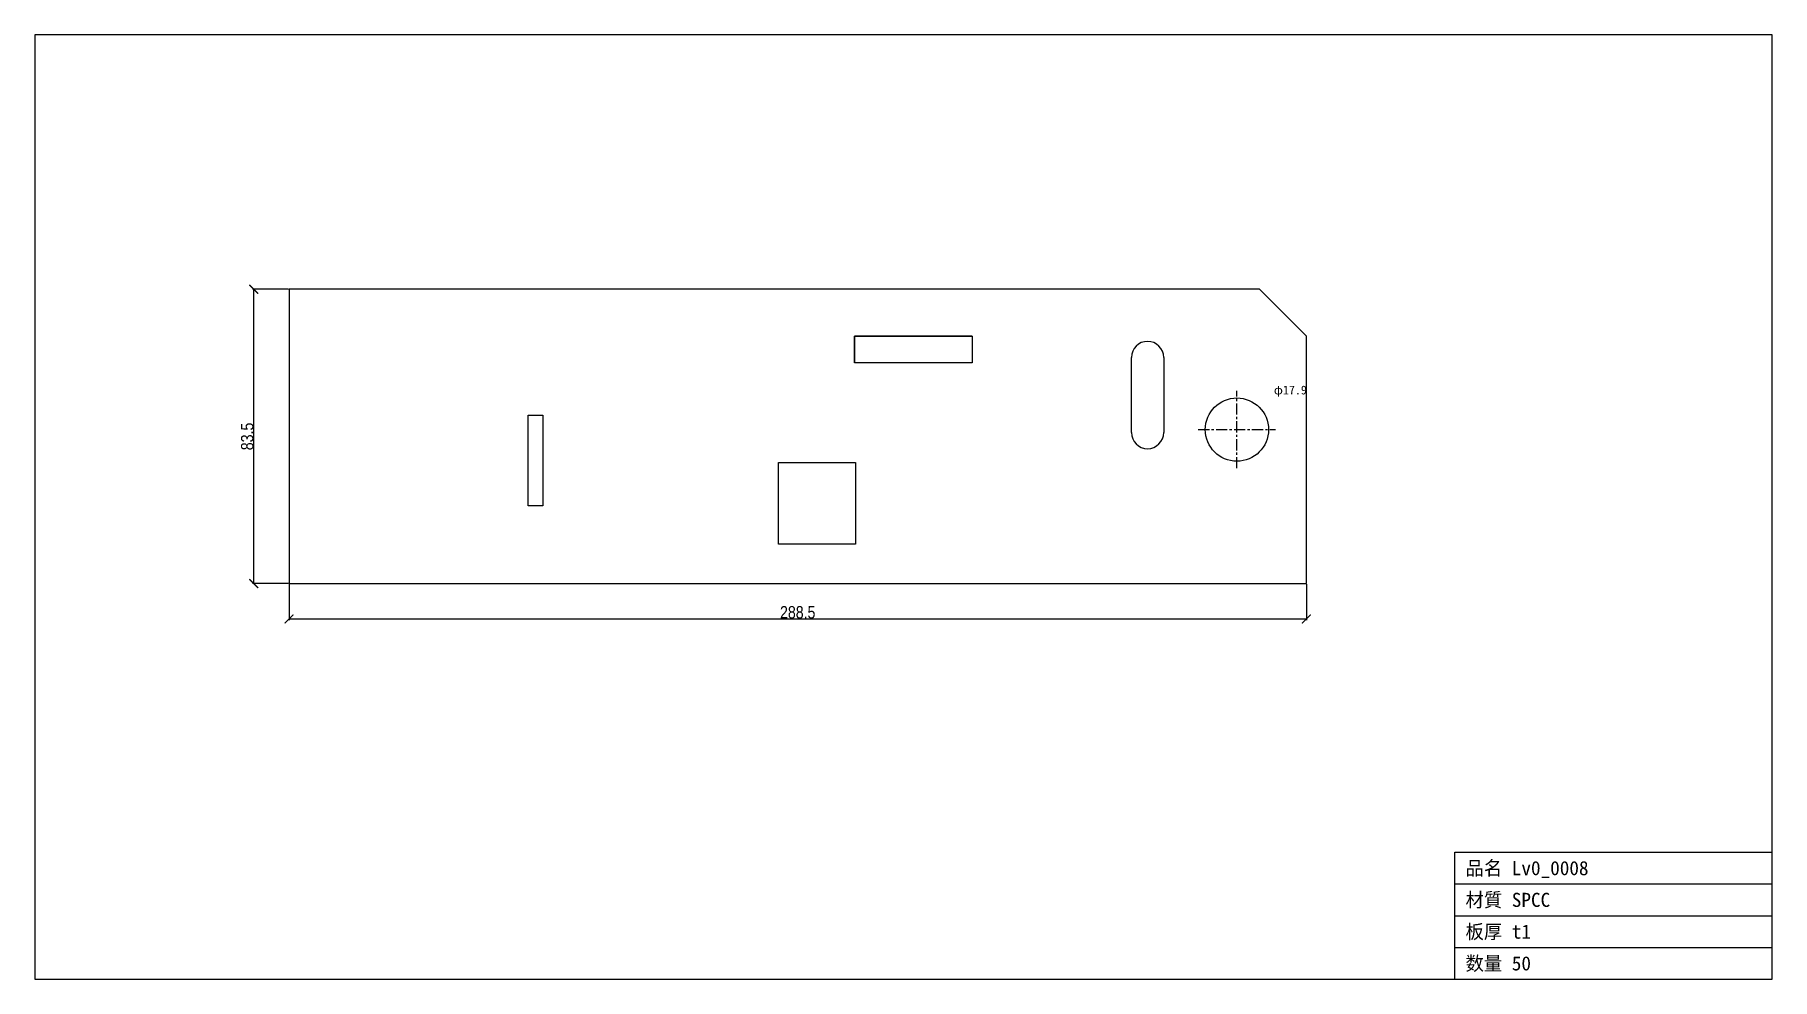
# Model space of a CAD drawing. Header units: millimetres. Extents: x -72 to 421, y -112 to 156.
import ezdxf

# ---------------------------------------------------------------- set-up
doc = ezdxf.new("R2010")
doc.units = ezdxf.units.MM
doc.linetypes.add('CENTER', pattern=[5.08, 3.175, -0.635, 0.635, -0.635])
for name, color, linetype in [('1', 7, 'Continuous'), ('10', 7, 'Continuous'), ('15', 7, 'Continuous'), ('16', 7, 'Continuous'), ('17', 7, 'Continuous')]:
    doc.layers.add(name, color=color, linetype=linetype)
doc.styles.add('OpenSansCondensed-Light', font='OpenSansCondensed-Light.ttf')
doc.dimstyles.new('EZDXF', dxfattribs={"dimtxt": 0.25, "dimasz": 0.175, "dimexe": 0.375, "dimexo": 0.125, "dimgap": 0.1, "dimtad": 1, "dimlfac": 100, "dimzin": 12, "dimdsep": 46, "dimtxsty": 'OpenSansCondensed-Light', "dimblk": 'ARCHTICK', "dimcen": 2.5, "dimazin": 3, "dimtfac": 0.5, "dimtmove": 2, "dimatfit": 3})

# ---------------------------------------------------------------- blocks, each defined once
blk = doc.blocks.new('_ARCHTICK')
at = {"color": 0, "linetype": 'BYBLOCK', "const_width": 0.15}
blk.add_lwpolyline([(-0.5, -0.5), (0.5, 0.5)], dxfattribs=at)

msp = doc.modelspace()

# ---------------------------------------------------------------- linework, layer by layer
at = {"layer": '10', "color": 7, "linetype": 'CONTINUOUS'}
for p, q in [((160.33, 62.56), (160.33, 70.16)), ((160.33, 70.16), (160.33, 62.56)), ((160.33, 70.16), (193.79, 70.16)), ((193.79, 70.16), (160.33, 70.16)), ((193.79, 70.16), (193.79, 62.56)), ((238.94, 42.82), (238.94, 64.11)), ((248.07, 64.11), (248.07, 42.82)), ((172.99, 62.56), (160.33, 62.56)), ((174.94, 62.56), (172.99, 62.56)), ((185.24, 62.56), (174.94, 62.56)), ((193.79, 62.56), (185.24, 62.56)), ((67.85, 22.06), (67.85, 47.73)), ((67.85, 47.73), (71.98, 47.73)), ((71.98, 47.73), (71.98, 22.06)), ((138.79, 22.14), (138.79, 34.39)), ((138.79, 34.39), (160.7, 34.39)), ((160.7, 34.39), (160.7, 11.24)), ((71.98, 22.06), (67.85, 22.06)), ((138.79, 20.75), (138.79, 22.14)), ((138.79, 18.03), (138.79, 20.75)), ((138.79, 11.24), (138.79, 18.02)), ((148.78, 11.24), (138.79, 11.24)), ((150.08, 11.24), (148.78, 11.24)), ((160.7, 11.24), (150.08, 11.24))]:
    msp.add_line(p, q, dxfattribs=at)
msp.add_lwpolyline([(0, 83.46), (0, 0), (288.55, 0), (288.55, 70.19), (275.28, 83.46)], close=True, dxfattribs=at)
msp.add_circle((268.84, 43.67), 8.97, dxfattribs=at)
msp.add_circle((268.84, 43.67), 8.97, dxfattribs=at)
for centre, start, end in [((243.51, 64.11), 0, 180), ((243.51, 42.82), 180, 0)]:
    msp.add_arc(centre, 4.57, start, end, dxfattribs=at)
at = {"layer": '16', "color": 1, "linetype": 'CENTER'}
for p, q in [((268.84, 32.69), (268.84, 54.64)), ((257.86, 43.67), (279.81, 43.67))]:
    msp.add_line(p, q, dxfattribs=at)
at = {"layer": '17', "color": 7, "linetype": 'CONTINUOUS'}
for p, q in [((420.69, 155.59), (-72.14, 155.59)), ((-72.14, 155.59), (-72.14, -112.14)), ((420.69, -112.14), (420.69, 155.59)), ((330.69, -112.14), (330.69, -76.14)), ((330.69, -76.14), (420.69, -76.14)), ((330.69, -85.14), (420.69, -85.14)), ((330.69, -94.14), (420.69, -94.14)), ((330.69, -103.14), (420.69, -103.14)), ((-72.14, -112.14), (420.69, -112.14))]:
    msp.add_line(p, q, dxfattribs=at)

# ---------------------------------------------------------------- texts
at = {"layer": '15', "color": 2}
for s, height, p in [('φ17.9', 2.5, (279.31, 53.64)), ('品名 Lv0_0008', 4, (333.69, -82.64)), ('材質 SPCC', 4, (333.69, -91.64)), ('板厚 t1', 4, (333.69, -100.64)), ('数量 50', 4, (333.69, -109.64))]:
    msp.add_text(s, height=height, dxfattribs=at).set_placement(p)

# ---------------------------------------------------------------- dimensions: what is measured, and where the dimension line sits
at = {"layer": '1', "color": 2}
msp.add_linear_dim(base=(-10, 0), p1=(0, 0), p2=(0, 83.46), angle=90, dimstyle='EZDXF', override={"dimtxt": 3.5, "dimasz": 2.5, "dimdec": 1, "dimlfac": 1}, dxfattribs=at).render()
msp.add_linear_dim(base=(0, -10), p1=(0, 0), p2=(288.548, 0), dimstyle='EZDXF', override={"dimtxt": 3.5, "dimasz": 2.5, "dimdec": 1, "dimlfac": 1}, dxfattribs=at).render()

doc.saveas('drawing.dxf')
